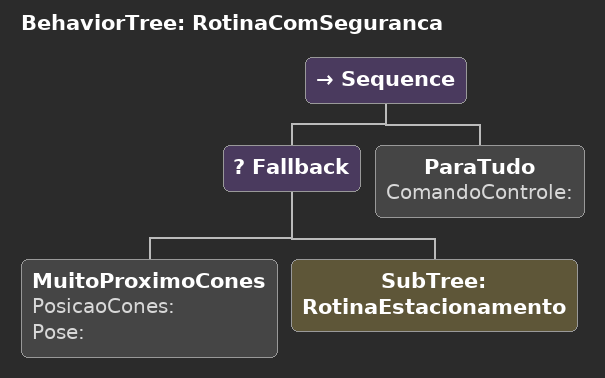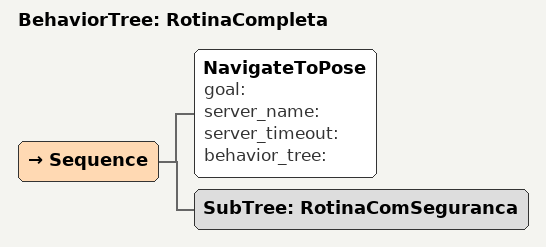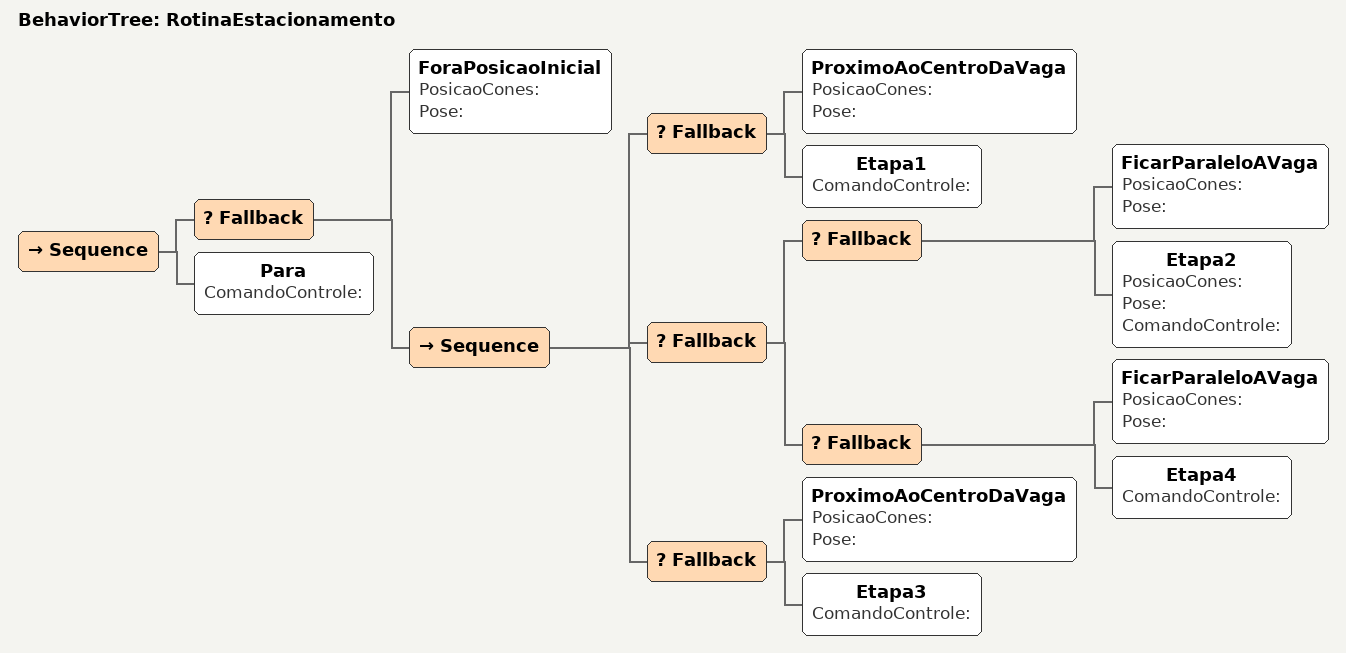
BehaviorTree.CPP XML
<?xml version="1.0" encoding="UTF-8"?>
<root BTCPP_format="3">
  <BehaviorTree ID="RotinaComSeguranca">
    <Sequence>
      <Fallback>
        <MuitoProximoCones PosicaoCones=""
                           Pose=""/>
        <SubTree ID="RotinaEstacionamento"/>
      </Fallback>
      <ParaTudo ComandoControle=""/>
    </Sequence>
  </BehaviorTree>

  <BehaviorTree ID="RotinaCompleta">
    <Sequence>
      <NavigateToPose goal=""
                      server_name=""
                      server_timeout=""
                      behavior_tree=""/>
      <SubTree ID="RotinaComSeguranca"/>
    </Sequence>
  </BehaviorTree>

  <BehaviorTree ID="RotinaEstacionamento">
    <Sequence>
      <Fallback>
        <ForaPosicaoInicial PosicaoCones=""
                            Pose=""/>
        <Sequence>
          <Fallback>
            <ProximoAoCentroDaVaga PosicaoCones=""
                                   Pose=""/>
            <Etapa1 ComandoControle=""/>
          </Fallback>
          <Fallback>
            <Fallback>
              <FicarParaleloAVaga PosicaoCones=""
                                  Pose=""/>
              <Etapa2 PosicaoCones=""
                      Pose=""
                      ComandoControle=""/>
            </Fallback>
            <Fallback>
              <FicarParaleloAVaga PosicaoCones=""
                                  Pose=""/>
              <Etapa4 ComandoControle=""/>
            </Fallback>
          </Fallback>
          <Fallback>
            <ProximoAoCentroDaVaga PosicaoCones=""
                                   Pose=""/>
            <Etapa3 ComandoControle=""/>
          </Fallback>
        </Sequence>
      </Fallback>
      <Para ComandoControle=""/>
    </Sequence>
  </BehaviorTree>

</root>
